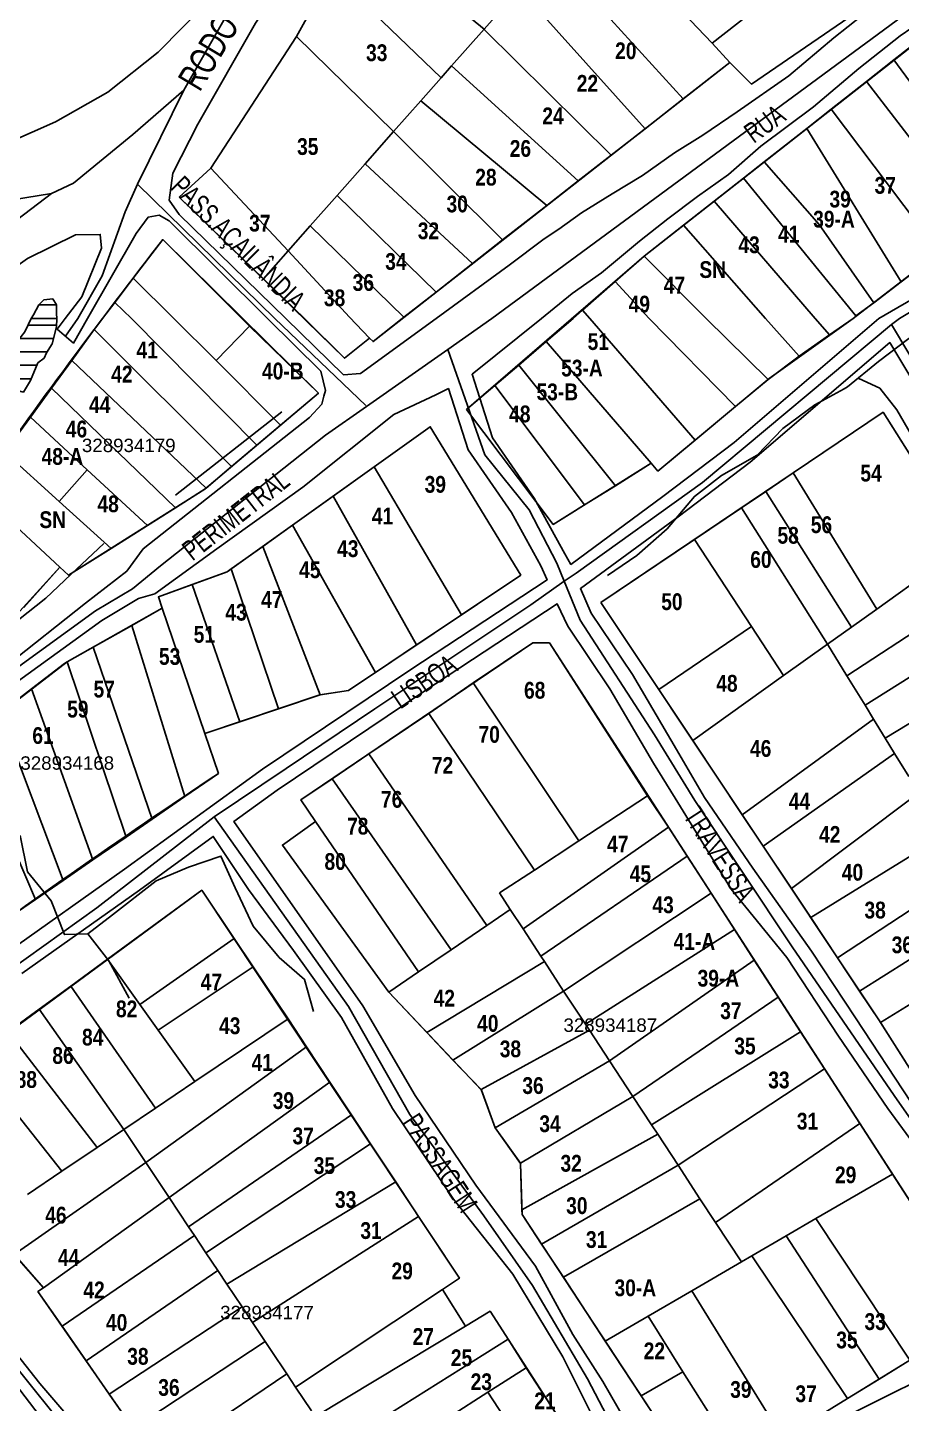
# Model space of a CAD drawing. Extents: x 206155 to 208014, y 4847439 to 4850017.
# Drawn here: x 207361.2 to 207491.6, y 4848950.2 to 4849155.4 of the extents above; entities that cross this region are included whole.
import ezdxf
from ezdxf.enums import TextEntityAlignment as Align

# ---------------------------------------------------------------- set-up
doc = ezdxf.new("R2010")
doc.units = 0
doc.header["$LTSCALE"] = 1.5
doc.header["$MEASUREMENT"] = 0
for name, color, linetype in [('CD-MALHA-LOTES', 40, 'CONTINUOUS'), ('CD_TXT_QUADRA', 7, 'CONTINUOUS'), ('HD-HACH-HIDROG', 160, 'CONTINUOUS'), ('HD-LAGOS-INTER', 170, 'CONTINUOUS'), ('HD-VALAS-DRENOS', 170, 'CONTINUOUS'), ('RU-QUADRAS', 6, 'CONTINUOUS'), ('SV-EIXO-ROD-ESTR', 7, 'CONTINUOUS'), ('SV-EIXO-RUA-N-PAV', 6, 'CONTINUOUS'), ('SV-EST-M-N-PAV', 20, 'CONTINUOUS'), ('SV-RUA-NAO-PAV-S-GUIA-C-GUIA', 7, 'CONTINUOUS'), ('SV-TXT-EST-M-N-PAV', 20, 'CONTINUOUS'), ('SV-TXT-RUA-N-PAV-S-GUIA-C-GUIA', 7, 'CONTINUOUS'), ('Th_NmrPort', 7, 'CONTINUOUS')]:
    doc.layers.add(name, color=color, linetype=linetype)
doc.styles.add('ARIAL', font='ARIAL.TTF')
doc.styles.get("Standard").update_dxf_attribs({"font": 'swisscbo.ttf'})

# ---------------------------------------------------------------- blocks, each defined once
blk = doc.blocks.new('*X5')
at = {"layer": 'HD-HACH-HIDROG', "color": 0}
for p, q in [((207361.234781, 4849111.040172), (207365.481336, 4849111.040214)), ((207359.979523, 4849109.040126), (207365.042544, 4849109.040177)), ((207358.549822, 4849107.040079), (207364.079559, 4849107.040134)), ((207357.296547, 4849105.040033), (207362.535761, 4849105.040086)), ((207357.014394, 4849103.039998), (207361.711316, 4849103.040045))]:
    blk.add_line(p, q, dxfattribs=at)
blk = doc.blocks.new('*X1')
at = {"layer": 'HD-HACH-HIDROG', "color": 0}
blk.add_line((207362.832911, 4849114.032719), (207365.508499, 4849114.032746), dxfattribs=at)

msp = doc.modelspace()

# ---------------------------------------------------------------- linework, layer by layer
at = {"layer": 'CD-MALHA-LOTES', "linetype": 'Continuous'}
for p, q in [((207410.95, 4849170.29), (207429.27, 4849155.14)), ((207463.3, 4849153.09), (207482.51, 4849168.1)), ((207458.99, 4849144.76), (207439.26, 4849166.44)), ((207406.57, 4849163.61), (207401.28, 4849154.06)), ((207406.57, 4849163.61), (207422.87, 4849147.91)), ((207434.57, 4849161.14), (207429.27, 4849155.14)), ((207453.31, 4849140.32), (207434.57, 4849161.14)), ((207469.19, 4849146.96), (207488.1, 4849159.97)), ((207458.99, 4849157.59), (207463.3, 4849153.09)), ((207429.27, 4849155.14), (207424.43, 4849149.67)), ((207429.27, 4849155.14), (207429.35, 4849155.07)), ((207429.35, 4849155.07), (207448.26, 4849136.37)), ((207401.28, 4849154.06), (207388.53, 4849134.45)), ((207401.28, 4849154.06), (207415.77, 4849139.88)), ((207463.3, 4849153.09), (207465.94, 4849150.21)), ((207494.47, 4849153.75), (207490.42, 4849150.57)), ((207422.87, 4849147.91), (207424.43, 4849149.67)), ((207424.43, 4849149.67), (207443.33, 4849132.52)), ((207465.94, 4849150.21), (207458.99, 4849144.76)), ((207465.94, 4849150.21), (207469.19, 4849146.96)), ((207490.42, 4849150.57), (207486.31, 4849147.34)), ((207506.27, 4849128.86), (207490.42, 4849150.57)), ((207419.85, 4849144.49), (207422.87, 4849147.91)), ((207486.31, 4849147.34), (207481.05, 4849143.21)), ((207502.68, 4849126.1), (207486.31, 4849147.34)), ((207458.99, 4849144.76), (207453.31, 4849140.32)), ((207419.85, 4849144.49), (207415.77, 4849139.88)), ((207438.63, 4849128.85), (207419.85, 4849144.49)), ((207477.42, 4849140.36), (207481.05, 4849143.21)), ((207481.05, 4849143.21), (207497.17, 4849121.86)), ((207415.77, 4849139.88), (207411.54, 4849135.1)), ((207432.05, 4849123.72), (207415.77, 4849139.88)), ((207448.26, 4849136.37), (207453.31, 4849140.32)), ((207477.42, 4849140.36), (207471.07, 4849135.38)), ((207491.5, 4849117.5), (207477.42, 4849140.36)), ((207443.33, 4849132.52), (207448.26, 4849136.37)), ((207383.79, 4849130.09), (207388.53, 4849134.45)), ((207388.53, 4849134.45), (207400.03, 4849122.08)), ((207411.54, 4849135.1), (207407.34, 4849130.35)), ((207427.57, 4849120.22), (207411.54, 4849135.1)), ((207471.07, 4849135.38), (207467.98, 4849132.96)), ((207479.27, 4849126.02), (207471.07, 4849135.38)), ((207438.63, 4849128.85), (207443.33, 4849132.52)), ((207463.59, 4849129.52), (207467.98, 4849132.96)), ((207467.98, 4849132.96), (207484.76, 4849112.4)), ((207407.34, 4849130.35), (207403.33, 4849125.81)), ((207422.11, 4849115.96), (207407.34, 4849130.35)), ((207396.36, 4849117.94), (207383.79, 4849130.09)), ((207432.05, 4849123.72), (207438.63, 4849128.85)), ((207459.04, 4849125.95), (207463.59, 4849129.52)), ((207463.59, 4849129.52), (207478.69, 4849112)), ((207400.03, 4849122.08), (207403.33, 4849125.81)), ((207403.33, 4849125.81), (207417.32, 4849112.22)), ((207453.16, 4849121.33), (207459.04, 4849125.95)), ((207459.04, 4849125.95), (207471.29, 4849112)), ((207487.43, 4849114.37), (207479.27, 4849126.02)), ((207376.94, 4849118.03), (207381.35, 4849123.79)), ((207381.35, 4849123.79), (207393.12, 4849112)), ((207396.36, 4849117.94), (207400.03, 4849122.08)), ((207400.03, 4849122.08), (207409.21, 4849112.21)), ((207427.57, 4849120.22), (207432.05, 4849123.72)), ((207422.11, 4849115.96), (207427.57, 4849120.22)), ((207448.82, 4849117.53), (207453.16, 4849121.33)), ((207453.16, 4849121.33), (207462.42, 4849112)), ((207497.17, 4849121.86), (207491.5, 4849117.5)), ((207374.18, 4849114.42), (207376.94, 4849118.03)), ((207376.94, 4849118.03), (207383.01, 4849112)), ((207402.5, 4849112), (207396.36, 4849117.94)), ((207417.32, 4849112.22), (207422.11, 4849115.96)), ((207443.97, 4849113.24), (207448.82, 4849117.53)), ((207448.82, 4849117.53), (207453.93, 4849112)), ((207487.43, 4849114.37), (207491.5, 4849117.5)), ((207372.33, 4849112), (207374.18, 4849114.42)), ((207374.18, 4849114.42), (207376.66, 4849112)), ((207484.76, 4849112.4), (207487.43, 4849114.37)), ((207371.13, 4849110.37), (207372.33, 4849112)), ((207395.4, 4849093.13), (207376.66, 4849112)), ((207389.3, 4849105.73), (207383.01, 4849112)), ((207393.12, 4849112), (207394.29, 4849110.86)), ((207408.46, 4849106.09), (207402.5, 4849112)), ((207412.21, 4849109.1), (207409.21, 4849112.21)), ((207417.04, 4849112), (207412.71, 4849108.58)), ((207417.32, 4849112.22), (207417.04, 4849112)), ((207442.56, 4849112), (207438.53, 4849108.56)), ((207442.56, 4849112), (207443.97, 4849113.24)), ((207443.97, 4849113.24), (207445.08, 4849112)), ((207460.77, 4849093.88), (207445.08, 4849112)), ((207466.77, 4849098.88), (207453.93, 4849112)), ((207471.65, 4849102.93), (207462.42, 4849112)), ((207476.28, 4849106.41), (207471.29, 4849112)), ((207480.8, 4849109.58), (207478.69, 4849112)), ((207484.35, 4849112), (207480.8, 4849109.58)), ((207484.76, 4849112.4), (207484.35, 4849112)), ((207371.13, 4849110.37), (207367.77, 4849105.77)), ((207391.61, 4849089.92), (207371.13, 4849110.37)), ((207389.3, 4849105.73), (207394.29, 4849110.86)), ((207394.29, 4849110.86), (207404.57, 4849100.87)), ((207412.21, 4849109.1), (207408.46, 4849106.09)), ((207412.71, 4849108.58), (207412.21, 4849109.1)), ((207438.53, 4849108.56), (207434.45, 4849105.07)), ((207454.23, 4849090.42), (207438.53, 4849108.56)), ((207480.8, 4849109.58), (207476.28, 4849106.41)), ((207367.77, 4849105.77), (207364.75, 4849101.64)), ((207367.77, 4849105.77), (207387.8, 4849086.71)), ((207398.93, 4849096.11), (207389.3, 4849105.73)), ((207476.28, 4849106.41), (207471.65, 4849102.93)), ((207434.45, 4849105.07), (207430.87, 4849102.01)), ((207448.87, 4849087.08), (207434.45, 4849105.07)), ((207364.75, 4849101.64), (207361.6, 4849097.32)), ((207364.75, 4849101.64), (207383.24, 4849083.79)), ((207444.28, 4849084.22), (207430.87, 4849102.01)), ((207471.65, 4849102.93), (207466.77, 4849098.88)), ((207404.57, 4849100.87), (207398.93, 4849096.11)), ((207466.77, 4849098.88), (207460.77, 4849093.88)), ((207357.76, 4849092.07), (207361.6, 4849097.32)), ((207361.6, 4849097.32), (207370.08, 4849089.46)), ((207398.93, 4849096.11), (207395.4, 4849093.13)), ((207455.22, 4849089.27), (207460.77, 4849093.88)), ((207365.89, 4849084.73), (207357.76, 4849092.07)), ((207395.4, 4849093.13), (207391.61, 4849089.92)), ((207370.08, 4849089.46), (207365.89, 4849084.73)), ((207379.05, 4849081.15), (207370.08, 4849089.46)), ((207387.8, 4849086.71), (207391.61, 4849089.92)), ((207412.9, 4849089.91), (207406.76, 4849085.52)), ((207412.9, 4849089.91), (207425.9, 4849067.82)), ((207448.87, 4849087.08), (207454.23, 4849090.42)), ((207454.23, 4849090.42), (207455.22, 4849089.27)), ((207475.4, 4849088.99), (207471.3, 4849086.23)), ((207487.86, 4849068.69), (207475.4, 4849088.99)), ((207354.71, 4849085.38), (207366, 4849074.91)), ((207383.24, 4849083.79), (207387.8, 4849086.71)), ((207406.76, 4849085.52), (207400.71, 4849081.2)), ((207406.76, 4849085.52), (207419.2, 4849063.33)), ((207444.28, 4849084.22), (207448.87, 4849087.08)), ((207471.3, 4849086.23), (207467.71, 4849083.8)), ((207484.09, 4849066), (207471.3, 4849086.23)), ((207365.89, 4849084.73), (207373.65, 4849077.73)), ((207379.05, 4849081.15), (207383.24, 4849083.79)), ((207467.71, 4849083.8), (207460.69, 4849079.07)), ((207480.51, 4849063.45), (207467.71, 4849083.8)), ((207373.65, 4849077.73), (207379.05, 4849081.15)), ((207400.71, 4849081.2), (207396.25, 4849078.02)), ((207400.71, 4849081.2), (207413.06, 4849059.22)), ((207460.69, 4849079.07), (207446.71, 4849069.65)), ((207469.19, 4849066.08), (207460.69, 4849079.07)), ((207367.29, 4849073.72), (207373.65, 4849077.73)), ((207396.25, 4849078.02), (207391.57, 4849074.68)), ((207396.25, 4849078.02), (207404.82, 4849055.87)), ((207487.86, 4849068.69), (207501.3, 4849078.28)), ((207360.62, 4849068.93), (207366, 4849074.91)), ((207366, 4849074.91), (207367.29, 4849073.72)), ((207398.6, 4849053.79), (207391.57, 4849074.68)), ((207385.74, 4849072.34), (207392.84, 4849051.85)), ((207504.81, 4849072.74), (207483.4, 4849058.74)), ((207381.27, 4849068.82), (207376.71, 4849066.24)), ((207381.27, 4849068.82), (207387.63, 4849050.1)), ((207446.71, 4849069.65), (207455.36, 4849056.67)), ((207484.09, 4849066), (207487.86, 4849068.69)), ((207419.2, 4849063.33), (207425.9, 4849067.82)), ((207486.12, 4849054.33), (207507.79, 4849068.02)), ((207376.71, 4849066.24), (207370.97, 4849062.99)), ((207384.65, 4849040.72), (207376.71, 4849066.24)), ((207455.36, 4849056.67), (207469.19, 4849066.08)), ((207473.97, 4849058.78), (207469.19, 4849066.08)), ((207480.51, 4849063.45), (207484.09, 4849066)), ((207370.97, 4849062.99), (207367.09, 4849060.8)), ((207370.97, 4849062.99), (207379.78, 4849037.37)), ((207413.06, 4849059.22), (207419.2, 4849063.33)), ((207427.66, 4849057.68), (207436.57, 4849063.64)), ((207473.97, 4849058.78), (207480.51, 4849063.45)), ((207483.4, 4849058.74), (207480.51, 4849063.45)), ((207489.12, 4849049.43), (207511.08, 4849062.82)), ((207367.09, 4849060.8), (207375.86, 4849034.67)), ((207460.41, 4849049.1), (207473.97, 4849058.78)), ((207483.4, 4849058.74), (207486.12, 4849054.33)), ((207361.76, 4849056.77), (207357.07, 4849053.15)), ((207361.76, 4849056.77), (207370.92, 4849031.27)), ((207427.66, 4849057.68), (207421.03, 4849053.13)), ((207443.42, 4849034.12), (207427.66, 4849057.68)), ((207455.36, 4849056.67), (207460.41, 4849049.1)), ((207398.6, 4849053.79), (207404.82, 4849055.87)), ((207486.12, 4849054.33), (207487.4, 4849052.24)), ((207357.07, 4849053.15), (207366.49, 4849028.22)), ((207392.84, 4849051.85), (207398.6, 4849053.79)), ((207421.03, 4849053.13), (207412.11, 4849047.09)), ((207436.78, 4849029.75), (207421.03, 4849053.13)), ((207487.4, 4849052.24), (207467.8, 4849038.01)), ((207487.4, 4849052.24), (207489.12, 4849049.43)), ((207387.63, 4849050.1), (207392.84, 4849051.85)), ((207352.09, 4849049.3), (207362.38, 4849025.39)), ((207467.8, 4849038.01), (207460.41, 4849049.1)), ((207490.53, 4849047.14), (207489.12, 4849049.43)), ((207412.11, 4849047.09), (207406.6, 4849043.37)), ((207429.67, 4849021.5), (207412.11, 4849047.09)), ((207490.53, 4849047.14), (207470.92, 4849033.32)), ((207490.53, 4849047.14), (207492.63, 4849043.73)), ((207401.94, 4849040.22), (207406.6, 4849043.37)), ((207406.6, 4849043.37), (207424.35, 4849017.87)), ((207379.78, 4849037.37), (207384.65, 4849040.72)), ((207404.13, 4849037.02), (207401.94, 4849040.22)), ((207453.68, 4849040.83), (207443.42, 4849034.12)), ((207453.68, 4849040.83), (207456.78, 4849036.16)), ((207475.13, 4849026.99), (207494.14, 4849041.26)), ((207467.8, 4849038.01), (207470.92, 4849033.32)), ((207375.86, 4849034.67), (207379.78, 4849037.37)), ((207404.13, 4849037.02), (207399.19, 4849033.48)), ((207419.5, 4849014.56), (207404.13, 4849037.02)), ((207456.78, 4849036.16), (207435.09, 4849021)), ((207459.58, 4849031.83), (207456.78, 4849036.16)), ((207370.92, 4849031.27), (207375.86, 4849034.67)), ((207436.78, 4849029.75), (207443.42, 4849034.12)), ((207498.22, 4849035.14), (207478.02, 4849022.67)), ((207415.06, 4849011.53), (207399.19, 4849033.48)), ((207437.76, 4849016.93), (207459.58, 4849031.83)), ((207463.14, 4849026.32), (207459.58, 4849031.83)), ((207470.92, 4849033.32), (207475.13, 4849026.99)), ((207366.49, 4849028.22), (207370.92, 4849031.27)), ((207431.59, 4849026.34), (207436.78, 4849029.75)), ((207501.9, 4849029.75), (207482.03, 4849016.65)), ((207362.38, 4849025.39), (207366.49, 4849028.22)), ((207433.19, 4849023.9), (207431.59, 4849026.34)), ((207463.14, 4849026.32), (207441.12, 4849011.71)), ((207466.64, 4849020.89), (207463.14, 4849026.32)), ((207475.13, 4849026.99), (207478.02, 4849022.67)), ((207357.94, 4849022.34), (207362.38, 4849025.39)), ((207429.67, 4849021.5), (207433.19, 4849023.9)), ((207433.19, 4849023.9), (207435.09, 4849021)), ((207485.31, 4849011.72), (207505.5, 4849024.47)), ((207424.35, 4849017.87), (207429.67, 4849021.5)), ((207478.02, 4849022.67), (207482.03, 4849016.65)), ((207377.94, 4849009.71), (207391.98, 4849019.56)), ((207394.83, 4849015.32), (207391.98, 4849019.56)), ((207435.09, 4849021), (207437.76, 4849016.93)), ((207444.43, 4849006.76), (207466.64, 4849020.89)), ((207469.6, 4849016.31), (207466.64, 4849020.89)), ((207508.78, 4849019.66), (207488.44, 4849007)), ((207419.5, 4849014.56), (207424.35, 4849017.87)), ((207373.12, 4849016.49), (207367.61, 4849012.46)), ((207377.94, 4849009.71), (207373.12, 4849016.49)), ((207380.66, 4849005.89), (207394.83, 4849015.32)), ((207400.03, 4849007.59), (207394.83, 4849015.32)), ((207438.29, 4849016.12), (207420.73, 4849005.55)), ((207437.76, 4849016.93), (207438.29, 4849016.12)), ((207438.29, 4849016.12), (207441.12, 4849011.71)), ((207447.99, 4849001.32), (207469.6, 4849016.31)), ((207473.18, 4849010.78), (207469.6, 4849016.31)), ((207482.03, 4849016.65), (207485.31, 4849011.72)), ((207419.5, 4849014.56), (207415.06, 4849011.53)), ((207367.61, 4849012.46), (207362.9, 4849009.02)), ((207380.24, 4848994.24), (207367.61, 4849012.46)), ((207420.73, 4849005.55), (207415.06, 4849011.53)), ((207424.64, 4849001.42), (207441.12, 4849011.71)), ((207444.43, 4849006.76), (207441.12, 4849011.71)), ((207485.31, 4849011.72), (207488.28, 4849007.26)), ((207380.66, 4849005.89), (207377.94, 4849009.71)), ((207451.48, 4848996), (207473.18, 4849010.78)), ((207476.5, 4849005.64), (207473.18, 4849010.78)), ((207362.9, 4849009.02), (207358.28, 4849005.61)), ((207375.51, 4848991.05), (207362.9, 4849009.02)), ((207386.12, 4848998.21), (207400.03, 4849007.59)), ((207400.03, 4849007.59), (207402.8, 4849003.4)), ((207488.28, 4849007.26), (207488.44, 4849007)), ((207358.28, 4849005.61), (207371.54, 4848988.37)), ((207380.66, 4849005.89), (207386.12, 4848998.21)), ((207420.73, 4849005.55), (207424.64, 4849001.42)), ((207428.83, 4848997.01), (207445, 4849005.89)), ((207444.43, 4849006.76), (207445, 4849005.89)), ((207445, 4849005.89), (207447.99, 4849001.32)), ((207454.28, 4848991.74), (207476.5, 4849005.64)), ((207480.07, 4849000.11), (207476.5, 4849005.64)), ((207488.44, 4849007), (207492.23, 4849001.03)), ((207402.8, 4849003.4), (207378.8, 4848986.13)), ((207406.28, 4848998.13), (207402.8, 4849003.4)), ((207366.3, 4848984.84), (207352.96, 4849001.69)), ((207424.64, 4849001.42), (207428.83, 4848997.01)), ((207447.99, 4849001.32), (207430.92, 4848991.34)), ((207447.99, 4849001.32), (207451.48, 4848996)), ((207480.07, 4849000.11), (207458.22, 4848985.73)), ((207485.35, 4848991.94), (207480.07, 4849000.11)), ((207380.24, 4848994.24), (207386.12, 4848998.21)), ((207406.28, 4848998.13), (207382.28, 4848980.92)), ((207409.51, 4848993.24), (207406.28, 4848998.13)), ((207430.92, 4848991.34), (207428.83, 4848997.01)), ((207434.7, 4848986.03), (207451.48, 4848996)), ((207451.48, 4848996), (207454.28, 4848991.74)), ((207375.51, 4848991.05), (207380.24, 4848994.24)), ((207385.2, 4848976.54), (207409.51, 4848993.24)), ((207412.35, 4848988.94), (207409.51, 4848993.24)), ((207371.54, 4848988.37), (207375.51, 4848991.05)), ((207375.51, 4848991.05), (207378.8, 4848986.13)), ((207430.92, 4848991.34), (207434.7, 4848986.03)), ((207454.28, 4848991.74), (207455.18, 4848990.36)), ((207463.8, 4848977.22), (207485.35, 4848991.94)), ((207490.2, 4848984.43), (207485.35, 4848991.94)), ((207387.78, 4848972.68), (207412.35, 4848988.94)), ((207416.11, 4848983.24), (207412.35, 4848988.94)), ((207455.18, 4848990.36), (207434.93, 4848979.07)), ((207455.18, 4848990.36), (207458.22, 4848985.73)), ((207366.3, 4848984.84), (207371.54, 4848988.37)), ((207378.8, 4848986.13), (207359.19, 4848972.42)), ((207361.14, 4848981.36), (207366.3, 4848984.84)), ((207378.8, 4848986.13), (207382.28, 4848980.92)), ((207434.93, 4848979.07), (207434.7, 4848986.03)), ((207437.85, 4848973.98), (207458.22, 4848985.73)), ((207458.22, 4848985.73), (207461.49, 4848980.74)), ((207416.11, 4848983.24), (207390.92, 4848967.98)), ((207419.51, 4848978.09), (207416.11, 4848983.24)), ((207478.78, 4848977.78), (207490.2, 4848984.43)), ((207382.28, 4848980.92), (207363.54, 4848967.47)), ((207385.2, 4848976.54), (207382.28, 4848980.92)), ((207441.11, 4848969.03), (207461.49, 4848980.74)), ((207461.49, 4848980.74), (207463.8, 4848977.22)), ((207386.06, 4848975.25), (207385.2, 4848976.54)), ((207394.71, 4848962.3), (207419.51, 4848978.09)), ((207463.8, 4848977.22), (207467.67, 4848971.31)), ((207478.78, 4848977.78), (207474.34, 4848975.2)), ((207492.82, 4848956.68), (207478.78, 4848977.78)), ((207386.06, 4848975.25), (207366.31, 4848961.73)), ((207386.06, 4848975.25), (207387.78, 4848972.68)), ((207474.34, 4848975.2), (207469.24, 4848972.23)), ((207488.22, 4848953.85), (207474.34, 4848975.2)), ((207359.19, 4848972.42), (207363.54, 4848967.47)), ((207389.55, 4848970.03), (207387.78, 4848972.68)), ((207437.85, 4848973.98), (207441.11, 4848969.03)), ((207467.67, 4848971.31), (207469.24, 4848972.23)), ((207483.49, 4848950.94), (207469.24, 4848972.23)), ((207467.67, 4848971.31), (207460.26, 4848967)), ((207369.9, 4848956.58), (207389.55, 4848970.03)), ((207389.55, 4848970.03), (207390.92, 4848967.98)), ((207441.11, 4848969.03), (207447.37, 4848959.49)), ((207390.92, 4848967.98), (207393.17, 4848964.61)), ((207423.06, 4848967.19), (207401.17, 4848952.63)), ((207426.52, 4848961.76), (207423.06, 4848967.19)), ((207460.26, 4848967), (207453.75, 4848963.21)), ((207473.85, 4848945.01), (207460.26, 4848967)), ((207393.17, 4848964.61), (207373.37, 4848951.58)), ((207394.71, 4848962.3), (207393.17, 4848964.61)), ((207396.61, 4848959.46), (207394.71, 4848962.3)), ((207447.37, 4848959.49), (207453.75, 4848963.21)), ((207458.95, 4848954.95), (207453.75, 4848963.21)), ((207366.31, 4848961.73), (207369.9, 4848956.58)), ((207426.52, 4848961.76), (207404.12, 4848948.27)), ((207396.61, 4848959.46), (207376.94, 4848946.46)), ((207397.5, 4848958.13), (207396.61, 4848959.46)), ((207399.85, 4848954.62), (207397.5, 4848958.13)), ((207407.22, 4848943.7), (207432.88, 4848959.78)), ((207432.88, 4848959.78), (207435.55, 4848955.5)), ((207447.37, 4848959.49), (207452.71, 4848951.35)), ((207369.9, 4848956.58), (207373.37, 4848951.58)), ((207488.22, 4848953.85), (207492.82, 4848956.68)), ((207380.38, 4848941.52), (207399.85, 4848954.62)), ((207401.17, 4848952.63), (207399.85, 4848954.62)), ((207435.55, 4848955.5), (207429.84, 4848951.88)), ((207440.05, 4848948.65), (207435.55, 4848955.5)), ((207452.71, 4848951.35), (207458.95, 4848954.95)), ((207467.62, 4848941.17), (207458.95, 4848954.95)), ((207483.49, 4848950.94), (207488.22, 4848953.85)), ((207401.17, 4848952.63), (207403.55, 4848949.11)), ((207429.84, 4848951.88), (207424.11, 4848948.24)), ((207434.24, 4848945.19), (207429.84, 4848951.88)), ((207373.37, 4848951.58), (207376.94, 4848946.46)), ((207452.71, 4848951.35), (207461.76, 4848937.57)), ((207473.85, 4848945.01), (207483.49, 4848950.94))]:
    msp.add_line(p, q, dxfattribs=at)
at = {"layer": 'CD-MALHA-LOTES', "linetype": 'Continuous', "flags": 128}
for points in [[(207430.87, 4849102.01), (207426.68, 4849098.43), (207439.59, 4849081.3), (207444.28, 4849084.22)], [(207501.3, 4849078.28), (207488.81, 4849098.03), (207475.4, 4849088.99)], [(207425.9, 4849067.82), (207434.75, 4849073.75), (207421.24, 4849095.86), (207412.9, 4849089.91)], [(207391.57, 4849074.68), (207390.96, 4849074.24), (207385.74, 4849072.34)], [(207385.74, 4849072.34), (207380.7, 4849070.5), (207381.27, 4849068.82)], [(207436.57, 4849063.64), (207439.03, 4849063.64), (207453.68, 4849040.83)], [(207367.09, 4849060.8), (207366.69, 4849060.57), (207361.76, 4849056.77)], [(207404.82, 4849055.87), (207409.03, 4849056.52), (207413.06, 4849059.22)], [(207384.65, 4849040.72), (207389.65, 4849044.16), (207387.63, 4849050.1)], [(207391.98, 4849019.56), (207387.15, 4849026.74), (207373.12, 4849016.49)], [(207490.2, 4848984.43), (207503.77, 4848963.42), (207492.82, 4848956.68)], [(207434.93, 4848979.07), (207434.95, 4848978.4), (207437.85, 4848973.98)], [(207419.51, 4848978.09), (207425.59, 4848968.88), (207423.06, 4848967.19)], [(207363.54, 4848967.47), (207362.72, 4848966.89), (207366.31, 4848961.73)], [(207432.88, 4848959.78), (207430.18, 4848963.97), (207426.52, 4848961.76)]]:
    msp.add_lwpolyline(points, dxfattribs=at)
at = {"layer": 'CD-MALHA-LOTES', "linetype": 'Continuous'}
for p in [(207429.27, 4849155.14), (207484.76, 4849112.4), (207487.4, 4849052.24), (207489.12, 4849049.43), (207489.12, 4849049.43), (207485.31, 4849011.72), (207485.31, 4849011.72), (207387.78, 4848972.68)]:
    msp.add_point(p, dxfattribs=at)
at = {"layer": 'HD-LAGOS-INTER', "flags": 128}
for points in [[(207365.52, 4849112.03), (207365.49, 4849112.77), (207365.51, 4849114.05), (207364.92, 4849114.95), (207363.62, 4849114.79), (207362.83, 4849114.03), (207362.04, 4849112.56), (207361.7, 4849112.03)], [(207365.52, 4849112.03), (207365.47, 4849110.75), (207364.84, 4849108.23), (207363.99, 4849106.9), (207363.65, 4849106.12), (207362.68, 4849105.39), (207361.6, 4849102.77), (207360.56, 4849101.04), (207358.13, 4849101.67), (207357, 4849102.89), (207357.19, 4849104.87), (207359.12, 4849107.95), (207360.76, 4849110.03), (207361.7, 4849112.03)]]:
    msp.add_lwpolyline(points, close=True, dxfattribs=at)
at = {"layer": 'HD-VALAS-DRENOS', "flags": 128}
for points in [[(207496.04, 4849112.03), (207492.63, 4849109.02), (207488.13, 4849105.6), (207483.48, 4849101.8), (207482.99, 4849101.54), (207478.64, 4849099.16), (207473.84, 4849095.61), (207470.04, 4849091.62), (207464.71, 4849088.6), (207460.65, 4849085.48), (207456.58, 4849080.64), (207452.08, 4849076.69), (207447.7, 4849073.7)], [(207485.19, 4849103.06), (207488.3, 4849101.63), (207488.31, 4849101.62), (207490.85, 4849098.39), (207493.6, 4849093.66), (207497.09, 4849087.9), (207500.25, 4849082.5), (207502.64, 4849078.94), (207505.74, 4849075.18)], [(207399.09, 4849098.11), (207383.24, 4849085.68)], [(207372.57, 4849078.45), (207367.63, 4849073.85), (207363.89, 4849070.29), (207359.84, 4849067.08)], [(207360.09, 4849034.92), (207361.18, 4849029.5), (207364.69, 4849025.15), (207366.67, 4849020.14), (207370.15, 4849020.23), (207373.82, 4849023.1), (207380.36, 4849028.13), (207385.2, 4849030.19), (207390.02, 4849031.84), (207392.12, 4849027.1), (207394.84, 4849021.41), (207398.72, 4849016.73), (207402.49, 4849013.44), (207403.85, 4849008.68)], [(207376.32, 4849010.66), (207373.28, 4849016.21), (207370.15, 4849020.23)]]:
    msp.add_lwpolyline(points, dxfattribs=at)
at = {"layer": 'RU-QUADRAS', "color": 6, "linetype": 'Continuous'}
for points in [[(207426.68, 4849098.43), (207453.16, 4849121.33), (207504.98, 4849161.99), (207511.29, 4849164.42), (207534.26, 4849181.67), (207533.76, 4849182.31), (207618.15, 4849244.29), (207631.98, 4849226.82), (207631.98, 4849222.96), (207560.84, 4849169.12), (207531.73, 4849145.24), (207522.49, 4849140.31), (207520.55, 4849139.84), (207484.35, 4849112), (207471.83, 4849103.08), (207455.22, 4849089.27), (207454.23, 4849090.42), (207439.59, 4849081.3)], [(207383.79, 4849130.09), (207388.53, 4849134.45), (207401.28, 4849154.06), (207406.58, 4849163.62), (207418.55, 4849181.88), (207417.14, 4849183.32), (207426.08, 4849191.86), (207421.01, 4849197.15), (207438.36, 4849225.85), (207441.75, 4849224.78), (207471.93, 4849183.5), (207488.1, 4849159.97), (207469.19, 4849146.96), (207465.94, 4849150.21), (207412.71, 4849108.58), (207412.21, 4849109.1), (207408.46, 4849106.09)], [(207446.71, 4849069.65), (207488.81, 4849098.03), (207514.44, 4849057.5), (207516.35, 4849058.71), (207556.89, 4848992.34), (207513.39, 4848967.67), (207488.28, 4849007.26)], [(207503.77, 4848963.42), (207439.03, 4849063.64), (207436.57, 4849063.64), (207401.94, 4849040.22), (207404.13, 4849037.02), (207399.19, 4849033.48), (207415.06, 4849011.53), (207428.91, 4848996.92), (207430.92, 4848991.34), (207434.72, 4848985.99), (207434.95, 4848978.4), (207461.76, 4848937.57)], [(207337.97, 4848990.15), (207341.55, 4848993.27), (207387.15, 4849026.74), (207425.59, 4848968.88), (207423.06, 4848967.19), (207426.52, 4848961.76), (207430.18, 4848963.97), (207450.3, 4848932.74), (207402.77, 4848903.38), (207387.58, 4848925.03), (207390.54, 4848926.91), (207362.72, 4848966.89), (207363.54, 4848967.47), (207354.99, 4848977.21), (207350.93, 4848974.47)]]:
    msp.add_lwpolyline(points, close=True, dxfattribs=at)
for points in [[(207325.12, 4849035.29), (207339.83, 4849059.29), (207338.96, 4849060.16), (207347.44, 4849071.08), (207345.64, 4849072.84), (207350.79, 4849078.89), (207349.87, 4849079.82), (207354.71, 4849085.38), (207353.61, 4849086.4, -0.010838), (207381.35, 4849123.79), (207404.57, 4849100.87), (207387.64, 4849086.57), (207367.29, 4849073.72), (207366, 4849074.91, 0.009092), (207334.73, 4849039.67), (207328.05, 4849033.17)], [(207291.47, 4848978.39), (207300.75, 4848992.04), (207308.32, 4849001.28), (207320.43, 4849022.9, -0.026991), (207338.52, 4849037.9), (207349.06, 4849041.78), (207347.31, 4849045.61), (207367.09, 4849060.8), (207381.27, 4849068.82), (207380.7, 4849070.5), (207390.96, 4849074.24), (207421.24, 4849095.86), (207434.75, 4849073.75), (207409.03, 4849056.52), (207404.79, 4849055.87), (207387.63, 4849050.1), (207389.65, 4849044.16, 0.011918), (207346.02, 4849013.71), (207337.88, 4849006.55), (207310.08, 4848977.84), (207299.04, 4848972.56)]]:
    msp.add_lwpolyline(points, format="xyb", close=True, dxfattribs=at)
at = {"layer": 'SV-EIXO-ROD-ESTR'}
for p, q in [((207398.9, 4849171.32), (207384.48, 4849146.04)), ((207384.48, 4849146.04), (207377.57, 4849132.04)), ((207377.57, 4849132.04), (207375.74, 4849127.94)), ((207375.74, 4849127.94), (207372.29, 4849118.39)), ((207372.29, 4849118.39), (207368.68, 4849112.03))]:
    msp.add_line(p, q, dxfattribs=at)
for points in [[(207347.92, 4849116.09), (207354.67, 4849123), (207364.76, 4849130.63), (207368.01, 4849132.22), (207376.9, 4849139.47), (207384.48, 4849146.04)], [(207366.82, 4849109.37), (207368.68, 4849112.03)]]:
    msp.add_lwpolyline(points, dxfattribs=at)
at = {"layer": 'SV-EIXO-RUA-N-PAV'}
for points in [[(207430.44, 4849112.03), (207494.34, 4849159.05), (207619, 4849250.79)], [(207491.26, 4849112.03), (207514.51, 4849126.04), (207539.08, 4849145.29), (207638.32, 4849223.04)], [(207233, 4849176.45), (207243.02, 4849166.67), (207277.06, 4849132.41), (207282.85, 4849127.06), (207290.31, 4849124.96), (207302.52, 4849120.9), (207313.47, 4849120.63), (207331.45, 4849124.06), (207353.08, 4849128.77), (207364.76, 4849130.63)], [(207377.57, 4849132.04), (207398.07, 4849112.03)], [(207491.26, 4849112.03), (207490.04, 4849111.11), (207461.89, 4849087.54), (207443, 4849074.05), (207441.25, 4849072.82), (207436.26, 4849069.33), (207412.98, 4849053.81), (207399.76, 4849044.89), (207389.01, 4849037.68), (207371.49, 4849024.12), (207358.34, 4849014.68), (207349.23, 4849007.26), (207342.82, 4848998.15), (207334.05, 4848990.73), (207333.34, 4848990.21), (207328.99, 4848987.02), (207320.89, 4848980.61), (207311.79, 4848975.55), (207301.59, 4848972.08), (207274.35, 4848975.41)], [(207430.44, 4849112.03), (207423.87, 4849107.4), (207411.74, 4849098.89), (207405.63, 4849094.6), (207381.02, 4849075.13), (207376.82, 4849071.71), (207371.31, 4849068.43), (207358.77, 4849059.32), (207350.07, 4849051.78), (207341.43, 4849045.46), (207331.44, 4849038.26), (207319.03, 4849025.64)], [(207398.07, 4849112.03), (207411.62, 4849099.03)], [(207490.04, 4849111.11), (207517.12, 4849065.86), (207526.42, 4849048.51), (207538.82, 4849029.3), (207562.06, 4848991.18), (207563.78, 4848989.56), (207567.33, 4848986.22), (207572.28, 4848979.56), (207604.2, 4848935.87), (207608.23, 4848929.05), (207622.18, 4848909.83), (207632.25, 4848897.59), (207648.92, 4848871.62)], [(207423.87, 4849107.4), (207429.39, 4849091.68), (207436.03, 4849083.46), (207440.14, 4849075.55), (207441.25, 4849072.82), (207443.62, 4849067.01), (207454.7, 4849049.92), (207460.71, 4849040.12), (207475.26, 4849018.29), (207490.44, 4848996.15), (207503.73, 4848977.17), (207512.27, 4848963.25), (207514.03, 4848960.19), (207516.38, 4848956.13), (207523.02, 4848946.95), (207540.11, 4848921.33), (207563.36, 4848883.53), (207567.15, 4848875.94), (207581.07, 4848853.48), (207596.93, 4848830.44)], [(207389.01, 4849037.68), (207409.06, 4849009.41), (207418.21, 4848993.32), (207429.25, 4848978.18), (207436.5, 4848967.78), (207444.7, 4848953.9), (207451.64, 4848940.66), (207457.31, 4848933.4), (207457.76, 4848930.28), (207457.94, 4848928.99), (207459.99, 4848926.31), (207465.67, 4848920.95), (207469.45, 4848915.59), (207475.45, 4848903.92), (207481.12, 4848896.03), (207486.17, 4848888.47), (207490.27, 4848882.16), (207495.94, 4848874.59), (207522.12, 4848832.65), (207535.68, 4848810.73), (207543.25, 4848798.12), (207548.6, 4848793.88), (207551.13, 4848791.87)], [(207333.34, 4848990.21), (207342.84, 4848976.29), (207366.18, 4848947.28), (207393.3, 4848909.75), (207402.13, 4848898.4), (207403.65, 4848897.38), (207404.96, 4848896.51), (207408.43, 4848890.52), (207414.74, 4848881.37), (207422.94, 4848870.02), (207430.19, 4848860.56), (207435.24, 4848851.73), (207439.97, 4848841), (207442.81, 4848835.01), (207447.22, 4848828.71), (207454.16, 4848818.3), (207458.89, 4848810.42), (207462.99, 4848801.59), (207467.4, 4848793.7), (207472.77, 4848786.13), (207478.13, 4848779.2), (207485.7, 4848769.1), (207491.69, 4848759.96), (207496.19, 4848753.55)]]:
    msp.add_lwpolyline(points, dxfattribs=at)
at = {"layer": 'SV-EST-M-N-PAV', "flags": 128}
for points in [[(207382.28, 4849129.67), (207382.86, 4849133.7), (207386.59, 4849140.99), (207395.17, 4849156.04), (207401.56, 4849165.72), (207407.05, 4849175.31), (207411.97, 4849183.48), (207418.18, 4849198.83), (207435.59, 4849229.26)], [(207349.05, 4849132.22), (207354.86, 4849136.74), (207365.34, 4849141.33), (207373.16, 4849145.79), (207380.65, 4849151.73), (207388.05, 4849159.23), (207392.76, 4849167.7), (207395.54, 4849172.24)], [(207380.8, 4849127.42), (207379.15, 4849127.11), (207377.36, 4849124.7), (207370.12, 4849112.03)], [(207366.8, 4849112.03), (207369.25, 4849115.24), (207372.2, 4849122.48), (207372.01, 4849124.55), (207368.34, 4849124.51), (207361.16, 4849120.95), (207356.87, 4849117.95)], [(207366.8, 4849112.03), (207365.58, 4849110.43), (207368.01, 4849108.34), (207370.12, 4849112.03)]]:
    msp.add_lwpolyline(points, dxfattribs=at)
at = {"layer": 'SV-RUA-NAO-PAV-S-GUIA-C-GUIA', "flags": 128}
for points in [[(207437.85, 4849112.03), (207442.44, 4849115.72), (207446.79, 4849118.84), (207452.47, 4849123.55), (207456.69, 4849126.88), (207461.1, 4849130.22), (207465.76, 4849133.5), (207470.57, 4849137.72), (207478.41, 4849143.6), (207485.18, 4849149.29), (207491.36, 4849154.19), (207496.6, 4849157.77), (207503.47, 4849162.97), (207508.57, 4849166.11), (207515.14, 4849170.62), (207521.12, 4849175.33), (207526.61, 4849179.93), (207531.61, 4849183.95), (207534.46, 4849185.92), (207541.13, 4849191.31), (207582.57, 4849219.43), (207616.18, 4849245.85)], [(207630.92, 4849219.89), (207599.94, 4849196.33), (207574.46, 4849176.39), (207552.6, 4849158), (207532.47, 4849143.41), (207510.01, 4849124.65), (207488.17, 4849112.03)], [(207491.1, 4849161.09), (207487.86, 4849158.95), (207481.45, 4849153.86), (207474.74, 4849148.22), (207467.05, 4849142.81), (207461.91, 4849139.33), (207457.67, 4849136.72), (207452.91, 4849133.34), (207448.41, 4849130.6), (207443.79, 4849127.79), (207440.41, 4849125.36), (207438.22, 4849123.9), (207433.02, 4849119.97), (207422.12, 4849112.03)], [(207399.68, 4849112.03), (207383.77, 4849127.53), (207382.28, 4849129.67)], [(207396.97, 4849112.03), (207382.28, 4849126.6), (207380.8, 4849127.42)], [(207318.19, 4849026.42), (207330.69, 4849039.14), (207340.75, 4849046.39), (207349.35, 4849052.68), (207358.05, 4849060.22), (207369.82, 4849069.54), (207375.97, 4849074.33), (207378.43, 4849077.64), (207403.21, 4849097.25), (207405.07, 4849099.23), (207405.39, 4849100.41), (207405.63, 4849101.28), (207404.91, 4849104.15), (207396.97, 4849112.03)], [(207399.68, 4849112.03), (207408.32, 4849103.62), (207410.84, 4849103.8), (207422.12, 4849112.03)], [(207437.85, 4849112.03), (207427.48, 4849103.69), (207430.54, 4849094.24), (207436.77, 4849085.2), (207441.33, 4849076.93), (207442.23, 4849075.35), (207455.96, 4849085.47), (207466.6, 4849093.54), (207488.17, 4849112.03)], [(207357.97, 4849017.35), (207375.65, 4849029.87), (207396.24, 4849044.8), (207418.2, 4849059.56), (207438.69, 4849073.02), (207437.74, 4849075.14), (207433.36, 4849083.09), (207426.91, 4849092.45), (207423.97, 4849101.55), (207422.07, 4849100.65), (207415.8, 4849097.71), (207402.22, 4849086.85), (207389.4, 4849077.64), (207380.15, 4849070.95), (207377.7, 4849070.24)], [(207377.7, 4849070.24), (207372.26, 4849066.99), (207359.84, 4849057.97), (207351.14, 4849050.44), (207342.43, 4849044.07), (207332.56, 4849036.96), (207320.25, 4849024.43)], [(207497.19, 4848983.77), (207489.54, 4848994.19), (207482.15, 4849005.01), (207474.43, 4849016.73), (207466.13, 4849026.9), (207457.79, 4849040.49), (207454.54, 4849045.7), (207448.04, 4849056.77), (207441.77, 4849066.14), (207440.2, 4849069.46), (207420.31, 4849056.4), (207398.41, 4849041.69), (207391.94, 4849036.98), (207411.18, 4849009.5), (207418.98, 4848996.13), (207428.05, 4848982.77), (207436.96, 4848970.67), (207442.53, 4848960.49), (207446.99, 4848953.48), (207451.57, 4848945.53)], [(207445.91, 4848947.4), (207441.02, 4848957.17), (207433.59, 4848969.48), (207424.71, 4848980.7), (207415.64, 4848994.22), (207408, 4849007.75), (207400.84, 4849017.78), (207394.15, 4849026.85), (207388.87, 4849034.77), (207377.86, 4849026.78), (207360.3, 4849014.34)], [(207352.58, 4848966.37), (207363.02, 4848953.18), (207372.89, 4848941.66)], [(207349.73, 4848865.54), (207362.51, 4848873.7), (207377.6, 4848883.03), (207389.67, 4848890.48), (207400.73, 4848897.26), (207398.04, 4848900.33), (207394.46, 4848905.07), (207391.25, 4848909.56), (207388.69, 4848913.53), (207385.78, 4848917.8), (207383.37, 4848920.29), (207375.94, 4848930.86), (207369.79, 4848939.36), (207362.9, 4848948.47), (207355.81, 4848957.7)], [(207479.14, 4848946.17), (207489.01, 4848951.16), (207500.27, 4848956.71)]]:
    msp.add_lwpolyline(points, dxfattribs=at)
msp.add_lwpolyline([(207514.4, 4848965.12), (207508.88, 4848971.27), (207499.67, 4848984.4), (207492.98, 4848995.1), (207484.68, 4849007.73), (207478.11, 4849017.65), (207469.38, 4849030.03), (207462.15, 4849040.6), (207457.99, 4849047.72), (207451.43, 4849058.9), (207445.28, 4849068.08), (207443.65, 4849071.73), (207458.23, 4849082.43), (207468.98, 4849090.58), (207489.81, 4849108.43), (207519.01, 4849059.83), (207522.61, 4849051.38), (207527.33, 4849043.4), (207533.46, 4849034.94), (207535.13, 4849031.14), (207541.71, 4849020.6), (207549.76, 4849007.94), (207555.11, 4848997.51), (207558.43, 4848991.35)], close=True, dxfattribs=at)

# ---------------------------------------------------------------- block references
at = {"layer": 'HD-LAGOS-INTER'}
for name in ['*X1', '*X5']:
    msp.add_blockref(name, (0, 0), dxfattribs=at)

# ---------------------------------------------------------------- texts
at = {"layer": 'CD_TXT_QUADRA', "linetype": 'Continuous', "style": 'ARIAL'}
for s, p in [('328934179', (207376.27, 4849093.09)), ('328934168', (207367.09, 4849045.72)), ('328934187', (207448.11, 4849006.63)), ('328934177', (207396.9, 4848963.77))]:
    msp.add_text(s, height=2, dxfattribs=at).set_placement(p, align=Align.MIDDLE)
at = {"layer": 'SV-TXT-EST-M-N-PAV', "style": 'ARIAL', "width": 0.7}
msp.add_text('RODOVIA', height=4, rotation=59, dxfattribs=at).set_placement((207386.86, 4849145.68))
at = {"layer": 'SV-TXT-RUA-N-PAV-S-GUIA-C-GUIA', "style": 'ARIAL', "width": 0.7}
for s, rotation, p in [('RUA', 36, (207469.51, 4849138.04)), ('PASS.AÇAILÂNDIA', 315, (207382.34, 4849131.41)), ('PERIMETRAL', 38, (207385.77, 4849075.77)), ('LISBOA', 34, (207416.79, 4849053.68)), ('TRAVESSA', 303, (207458.89, 4849037.84)), ('PASSAGEM', 303, (207417, 4848992.16))]:
    msp.add_text(s, height=3, rotation=rotation, dxfattribs=at).set_placement(p)
at = {"layer": 'Th_NmrPort', "color": 1}
for s, p in [('33', (207411.67, 4849151.65)), ('20', (207448.83, 4849151.94)), ('22', (207443.11, 4849147.08)), ('24', (207437.97, 4849142.23)), ('35', (207401.38, 4849137.66)), ('26', (207433.11, 4849137.37)), ('28', (207427.96, 4849133.09)), ('37', (207487.54, 4849131.87)), ('30', (207423.68, 4849129.09)), ('39', (207480.81, 4849129.82)), ('37', (207394.23, 4849126.23)), ('32', (207419.39, 4849125.09)), ('39-A', (207478.38, 4849126.83)), ('43', (207467.22, 4849123.01)), ('41', (207473.15, 4849124.59)), ('34', (207414.53, 4849120.52)), ('SN', (207461.4, 4849119.31)), ('36', (207409.67, 4849117.38)), ('47', (207456.08, 4849116.99)), ('38', (207405.38, 4849115.09)), ('49', (207450.85, 4849114.16)), ('51', (207444.73, 4849108.57)), ('41', (207377.43, 4849107.32)), ('53-A', (207440.78, 4849104.62)), ('42', (207373.65, 4849103.71)), ('40-B', (207396.15, 4849104.18)), ('53-B', (207437.1, 4849101.07)), ('44', (207370.35, 4849099.15)), ('48', (207433.02, 4849097.78)), ('46', (207366.88, 4849095.53)), ('48-A', (207363.26, 4849091.44)), ('54', (207485.42, 4849088.95)), ('39', (207420.41, 4849087.28)), ('48', (207371.6, 4849084.37)), ('SN', (207362.94, 4849082.01)), ('41', (207412.54, 4849082.56)), ('58', (207473.05, 4849079.68)), ('56', (207478.02, 4849081.26)), ('43', (207407.35, 4849077.69)), ('60', (207468.99, 4849076.07)), ('45', (207401.69, 4849074.54)), ('47', (207396.03, 4849070.1)), ('50', (207455.71, 4849069.78)), ('43', (207390.68, 4849068.21)), ('51', (207385.96, 4849064.91)), ('53', (207380.77, 4849061.61)), ('48', (207463.92, 4849057.61)), ('57', (207371.01, 4849056.74)), ('68', (207435.24, 4849056.57)), ('59', (207367.08, 4849053.75)), ('61', (207361.88, 4849049.82)), ('70', (207428.45, 4849049.99)), ('46', (207468.95, 4849047.89)), ('72', (207421.49, 4849045.36)), ('76', (207413.9, 4849040.3)), ('44', (207474.75, 4849040.03)), ('78', (207408.84, 4849036.3)), ('42', (207479.26, 4849035.07)), ('47', (207447.64, 4849033.64)), ('80', (207405.47, 4849031.03)), ('45', (207451.01, 4849029.21)), ('40', (207482.65, 4849029.43)), ('43', (207454.39, 4849024.58)), ('38', (207486.03, 4849023.79)), ('41-A', (207457.55, 4849019.1)), ('36', (207490.09, 4849018.61)), ('47', (207387, 4849013.07)), ('39-A', (207461.13, 4849013.63)), ('42', (207421.75, 4849010.65)), ('82', (207374.36, 4849009.05)), ('37', (207464.51, 4849008.78)), ('43', (207389.74, 4849006.54)), ('40', (207428.24, 4849006.89)), ('84', (207369.3, 4849004.84)), ('86', (207364.87, 4849002.1)), ('38', (207431.62, 4849003.09)), ('35', (207466.61, 4849003.52)), ('41', (207394.59, 4849001.06)), ('88', (207359.39, 4848998.52)), ('36', (207434.99, 4848997.62)), ('33', (207471.67, 4848998.46)), ('39', (207397.75, 4848995.38)), ('34', (207437.52, 4848991.93)), ('31', (207475.94, 4848992.31)), ('37', (207400.7, 4848990.11)), ('35', (207403.87, 4848985.69)), ('32', (207440.68, 4848986.03)), ('29', (207481.63, 4848984.31)), ('33', (207407.03, 4848980.63)), ('30', (207441.53, 4848979.71)), ('46', (207363.81, 4848978.3)), ('31', (207410.82, 4848976)), ('31', (207444.48, 4848974.66)), ('44', (207365.71, 4848971.98)), ('29', (207415.47, 4848969.98)), ('42', (207369.5, 4848967.14)), ('30-A', (207448.74, 4848967.46)), ('40', (207372.87, 4848962.29)), ('33', (207486.03, 4848962.42)), ('27', (207418.62, 4848960.19)), ('35', (207481.82, 4848959.68)), ('38', (207376.04, 4848957.24)), ('25', (207424.32, 4848957.03)), ('22', (207453.09, 4848958.06)), ('36', (207380.67, 4848952.6)), ('23', (207427.27, 4848953.45)), ('21', (207436.77, 4848950.6)), ('39', (207466, 4848952.3)), ('37', (207475.72, 4848951.66))]:
    msp.add_text(s, height=2.5, dxfattribs=at).set_placement(p, align=Align.MIDDLE_LEFT)

doc.saveas('drawing.dxf')
